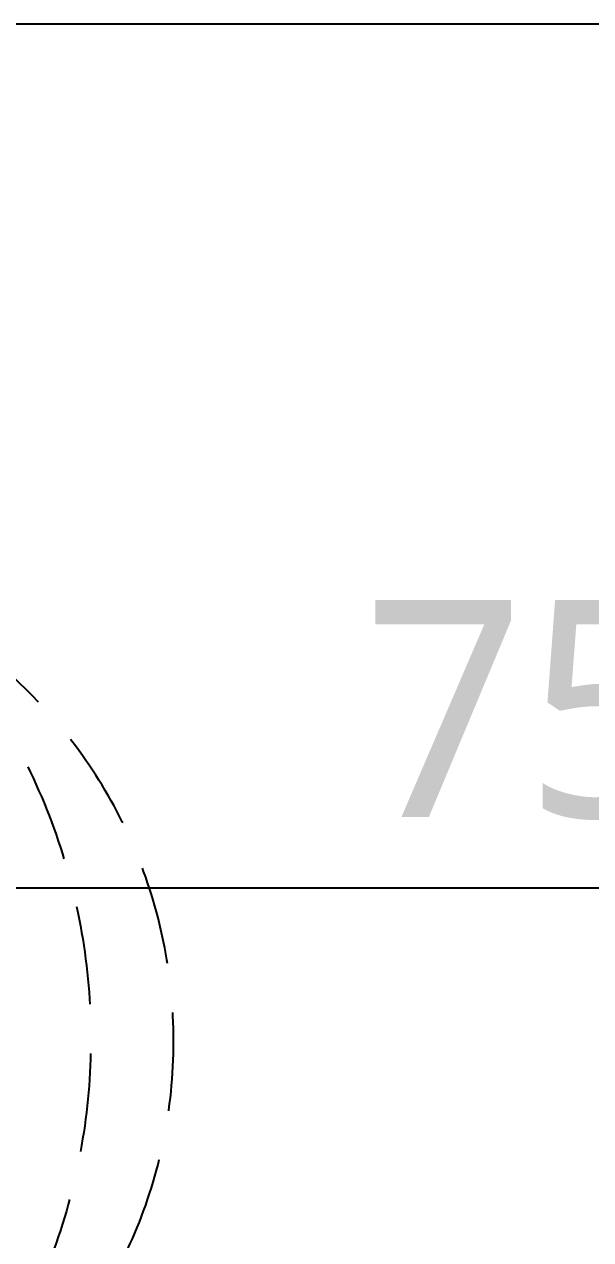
# Model space of a CAD drawing. Extents: x 11477420 to 23072185, y -28506554 to -14238804.
# Drawn here: x 11519985.6 to 11520214.9, y -14279892.2 to -14279399.4 of the extents above; entities that cross this region are included whole.
import ezdxf

# ---------------------------------------------------------------- set-up
doc = ezdxf.new("R2010")
doc.units = 0
doc.header["$LTSCALE"] = 50
doc.header["$MEASUREMENT"] = 0
doc.linetypes.add('DH-HID2', pattern=[1.2, 0.8, -0.4])
doc.layers.get('0').update_dxf_attribs({"linetype": 'CONTINUOUS'})
doc.layers.get('DEFPOINTS').update_dxf_attribs({"linetype": 'CONTINUOUS'})
for name, color, linetype in [('07-DIM WAL', 5, 'CONTINUOUS'), ('1.천장.벽체선(내벽)', 3, 'CONTINUOUS'), ('FU-FURM', 251, 'DH-HID2')]:
    doc.layers.add(name, color=color, linetype=linetype)
doc.styles.add('DAWIN', font='NanumSquareR.ttf')
doc.dimstyles.new('40', dxfattribs={"dimscale": 40, "dimtxt": 2.2, "dimasz": 3, "dimexe": 1.25, "dimexo": 0.625, "dimtad": 1, "dimdec": 0, "dimzin": 0, "dimdsep": 46, "dimlunit": 6, "dimtxsty": 'DAWIN', "dimblk1": 'DOTSMALL', "dimblk2": 'DOTSMALL', "dimsah": 1, "dimcen": 0.001, "dimclrd": 1, "dimclre": 1, "dimclrt": 3, "dimadec": 0, "dimazin": 0, "dimtfac": 1, "dimtdec": 0, "dimtix": 1, "dimtmove": 2, "dimatfit": 3, "dimldrblk": 'DOTSMALL', "dimfxl": 0, "dimtolj": 1, "dimtzin": 0, "dimarcsym": 0})

# ---------------------------------------------------------------- blocks, each defined once
blk = doc.blocks.new('dmlwk2')
at = {"layer": 'FU-FURM'}
blk.add_circle((391307.15, 35207.88), 200, dxfattribs=at)
blk.add_arc((391307.15, 35123.95), 250.39, 49.528, 130.472, dxfattribs=at)
blk = doc.blocks.new('flooor2')
at = {"layer": '1.천장.벽체선(내벽)', "ltscale": 30}
blk.add_line((11520596.07, -14279399.45), (11517596.07, -14279399.45), dxfattribs=at)
at = {"layer": 'FU-FURM', "color": 8, "xscale": -1, "rotation": 269.3657560822887}
blk.add_blockref('dmlwk2', (11480308.79, -14670705.1), dxfattribs=at)
blk = doc.blocks.new('_DOTSMALL')
at = {"color": 0, "linetype": 'ByBlock', "const_width": 0.5}
blk.add_lwpolyline([(-0.0625, 0, 1), (0.0625, 0, 1)], format="xyb", close=True, dxfattribs=at)
blk = doc.blocks.new('*D282')
at = {"layer": '07-DIM WAL', "color": 1, "lineweight": -2, "ltscale": 30}
for p, q in [((11519846.07, -14279724.45), (11519846.07, -14279699.45)), ((11520596.07, -14279724.45), (11520596.07, -14279699.45)), ((11519846.07, -14279749.45), (11520596.07, -14279749.45))]:
    blk.add_line(p, q, dxfattribs=at)
at = {"layer": 'DEFPOINTS', "color": 0, "ltscale": 30}
for p in [(11519846.07, -14279749.45), (11520596.07, -14279749.45), (11520596.07, -14279749.45)]:
    blk.add_point(p, dxfattribs=at)
at = {"layer": '07-DIM WAL', "color": 1, "lineweight": -2, "ltscale": 30, "xscale": 120, "yscale": 120, "zscale": 120, "rotation": 180}
blk.add_blockref('_DOTSMALL', (11519846.07, -14279749.45), dxfattribs=at)
at = {"layer": '07-DIM WAL', "color": 1, "lineweight": -2, "ltscale": 30, "xscale": 120, "yscale": 120, "zscale": 120}
blk.add_blockref('_DOTSMALL', (11520596.07, -14279749.45), dxfattribs=at)
at = {"layer": '07-DIM WAL', "color": 3, "ltscale": 30, "insert": (11520221.07, -14279677.41), "char_height": 88, "attachment_point": 5, "style": 'DAWIN'}
blk.add_mtext('\\A1;750', dxfattribs=at)

msp = doc.modelspace()

# ---------------------------------------------------------------- block references
msp.add_blockref('flooor2', (0, 0))

# ---------------------------------------------------------------- dimensions: what is measured, and where the dimension line sits
at = {"layer": '07-DIM WAL', "ltscale": 30}
dim = msp.add_linear_dim(base=(11520596.07, -14279749.45), p1=(11519846.07, -14279749.45), p2=(11520596.07, -14279749.45), dimstyle='40', dxfattribs=at)
dim.commit()
dim.dimension.update_dxf_attribs({"geometry": '*D282', "text_midpoint": (11520221.07, -14279677.41)})

doc.saveas('drawing.dxf')
